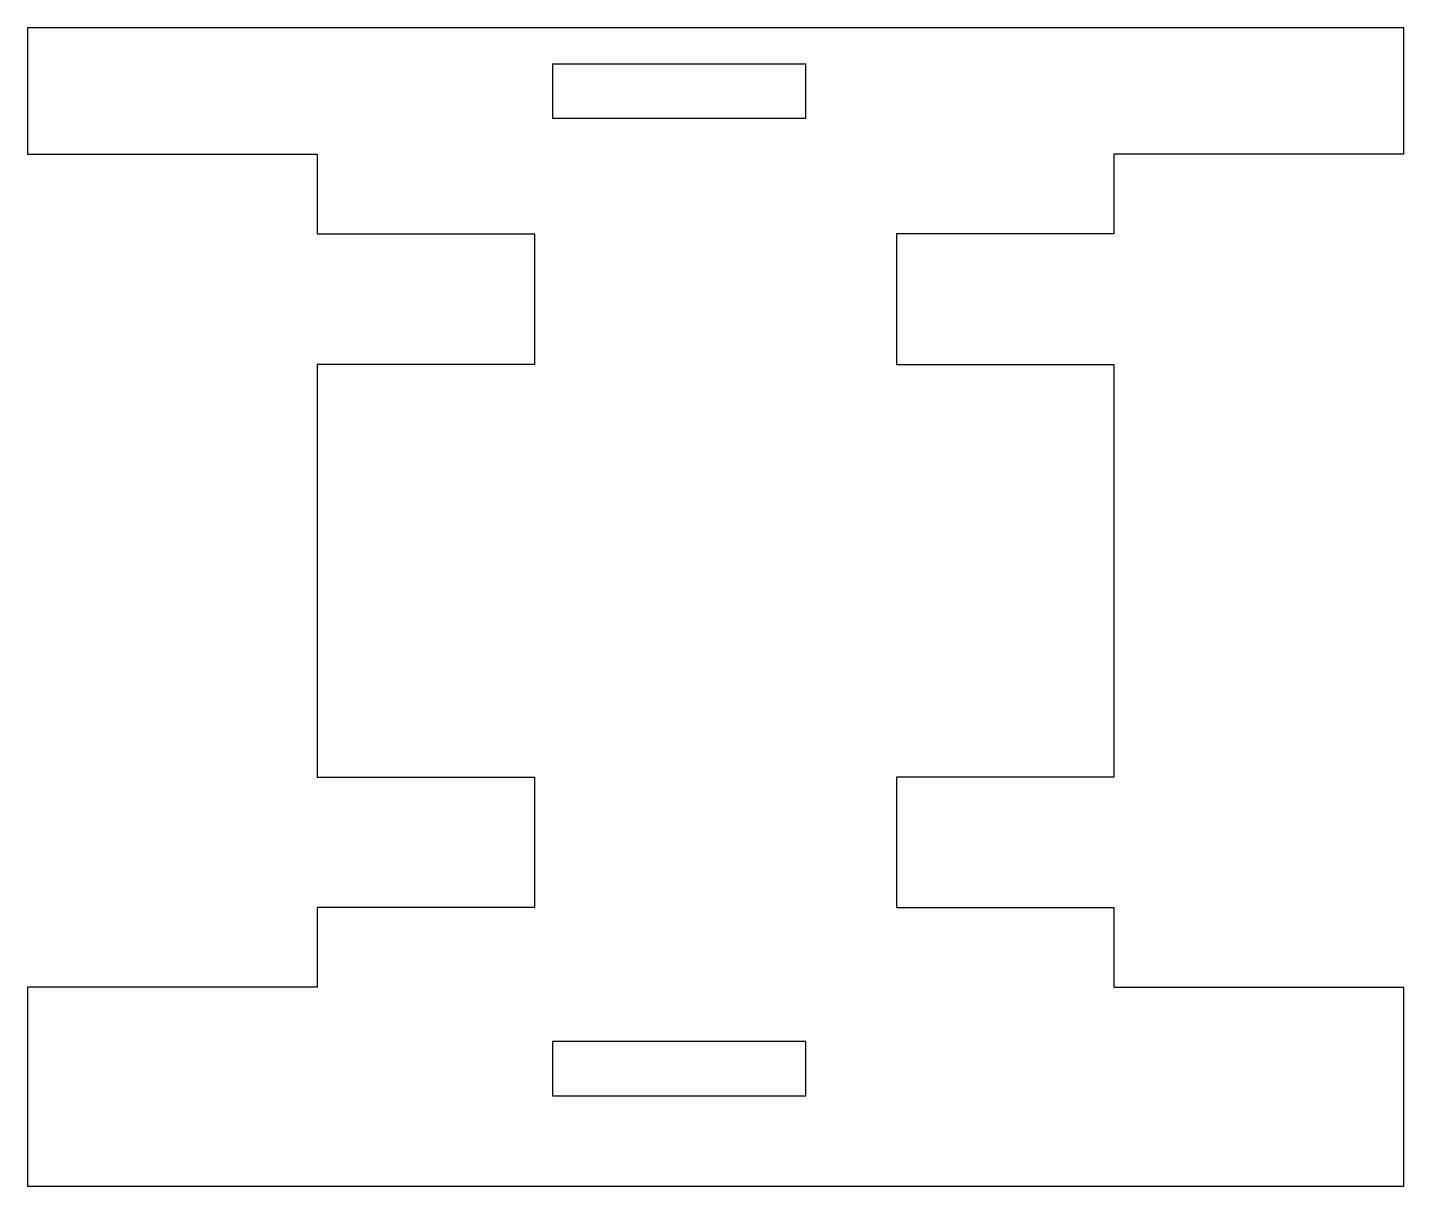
# Model space of a CAD drawing. Header units: inches. Extents: x 266 to 456, y 108 to 268.
import ezdxf

# ---------------------------------------------------------------- set-up
doc = ezdxf.new("R2010")
doc.units = ezdxf.units.IN
doc.header["$MEASUREMENT"] = 0

msp = doc.modelspace()

# ---------------------------------------------------------------- linework, layer by layer
for p, q in [((265.99, 268.24), (455.99, 268.24)), ((338.49, 263.24), (338.49, 255.74)), ((338.49, 263.24), (373.49, 263.24)), ((373.49, 255.74), (373.49, 263.24)), ((338.49, 255.74), (373.49, 255.74)), ((338.49, 128.24), (338.49, 120.74)), ((373.49, 128.24), (338.49, 128.24)), ((373.49, 120.74), (373.49, 128.24)), ((338.49, 120.74), (373.49, 120.74)), ((455.99, 108.24), (265.99, 108.24))]:
    msp.add_line(p, q)
for points in [[(265.99, 268.24), (265.99, 250.74), (305.99, 250.74), (305.99, 239.74), (335.99, 239.74), (335.99, 221.74), (305.99, 221.74), (305.99, 164.74), (335.99, 164.74), (335.99, 146.74), (305.99, 146.74), (305.99, 135.74), (265.99, 135.74), (265.99, 108.24)], [(455.99, 268.24), (455.99, 250.74), (415.99, 250.74), (415.99, 239.74), (385.99, 239.74), (385.99, 221.74), (415.99, 221.74), (415.99, 164.74), (385.99, 164.74), (385.99, 146.74), (415.99, 146.74), (415.99, 135.74), (455.99, 135.74), (455.99, 108.24)]]:
    msp.add_lwpolyline(points)

doc.saveas('drawing.dxf')
